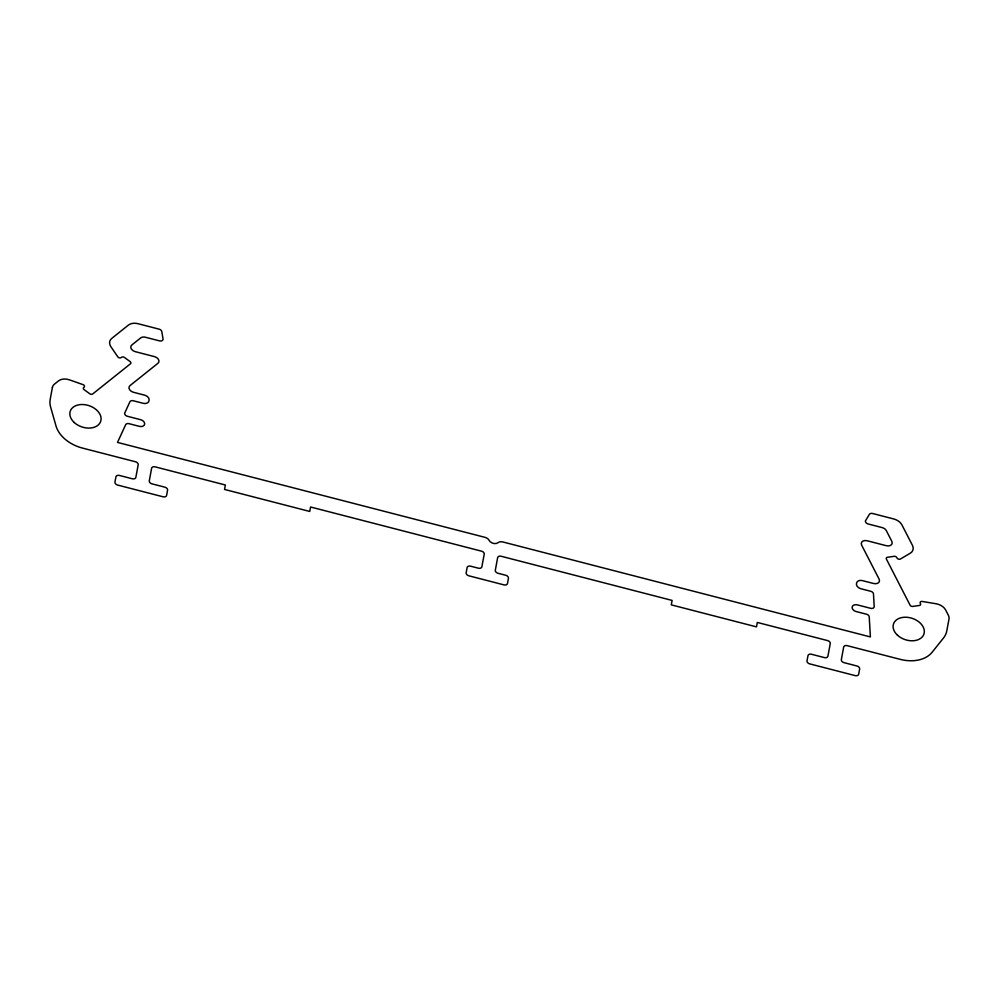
<?xml version="1.0" encoding="UTF-8"?>
<svg xmlns="http://www.w3.org/2000/svg" width="999" height="999" viewBox="0 0 999 999"><rect width="100%" height="100%" fill="white"/><g stroke="black" fill="none" stroke-linecap="round" stroke-linejoin="round"><path stroke-width="1.5" d="M52.398 387.487L50.212 399.213A32.08 22.453 18.4 0 0 50.674 407.292L56.006 425.936A32.08 22.453 18.4 0 0 82.418 448.064L135.502 461.775A3.209 2.248 18.4 0 1 138.187 464.797L135.852 477.372A3.209 2.248 18.4 0 1 132.343 478.783L119.43 475.449A3.209 2.248 18.4 0 0 115.921 476.873L114.96 482.042A3.209 2.248 18.4 0 0 117.645 485.064L163.099 496.803A3.209 2.248 18.4 0 0 166.608 495.392L167.57 490.209A3.209 2.248 18.4 0 0 164.885 487.187L151.973 483.853A3.209 2.248 18.4 0 1 149.288 480.831L151.611 468.269A3.209 2.248 18.4 0 1 155.12 466.845L225.362 484.99L224.538 489.435L309.752 511.451L310.577 507.005L481.53 551.173A3.209 2.248 18.4 0 1 484.215 554.195L481.88 566.77A3.209 2.248 18.4 0 1 478.371 568.194L470.629 566.183A3.209 2.248 18.4 0 0 467.12 567.607L466.158 572.789A3.209 2.248 18.4 0 0 468.843 575.799L503.958 584.877A3.209 2.248 18.4 0 0 507.48 583.453L508.429 578.284A3.209 2.248 18.4 0 0 505.744 575.262L498.002 573.264A3.209 2.248 18.4 0 1 495.317 570.242L497.639 557.667A3.209 2.248 18.4 0 1 501.148 556.256L672.102 600.424L671.278 604.857L756.493 626.873L757.317 622.439L827.559 640.584A3.209 2.248 18.4 0 1 830.244 643.606L827.909 656.181A3.209 2.248 18.4 0 1 824.4 657.592L811.488 654.258A3.209 2.248 18.4 0 0 807.979 655.681L807.017 660.851A3.209 2.248 18.4 0 0 809.714 663.873L855.156 675.611A3.209 2.248 18.4 0 0 858.665 674.2L859.627 669.018A3.209 2.248 18.4 0 0 856.942 665.996L844.03 662.662A3.209 2.248 18.4 0 1 841.345 659.64L843.668 647.077A3.209 2.248 18.4 0 1 847.177 645.654L900.261 659.365A32.08 22.453 18.4 0 0 932.079 652.297L943.518 637.974A32.08 22.453 18.4 0 0 946.79 630.869L948.975 619.13A10.689 7.48 18.4 0 0 948.276 615.084L945.691 610.064A10.689 7.48 18.4 0 0 936.163 603.783L922.214 601.448A2.135 1.498 18.4 0 0 920.266 603.259L920.466 603.646A2.135 1.498 18.4 0 1 919.342 605.469L912.786 606.418A2.135 1.498 18.4 0 1 910.064 605.144L886.4 559.09A2.135 1.498 18.4 0 1 887.524 557.267L894.08 556.331A2.135 1.498 18.4 0 1 896.802 557.592L897.002 557.979A2.135 1.498 18.4 0 0 900.411 559.028L910.201 553.259A10.689 7.48 18.4 0 0 912.412 545.292L901.947 524.95A10.689 7.48 18.4 0 0 893.693 518.943L872.664 513.511A3.209 2.248 18.4 0 0 869.355 514.385L865.421 520.941A3.209 2.248 18.4 0 0 868.106 523.963L882.167 527.597A5.345 3.746 18.4 0 1 886.3 530.594L891.82 541.321A5.345 3.746 18.4 0 1 886.313 545.716L867.157 540.759A5.345 3.746 18.4 0 0 861.65 545.154L879.108 579.108A5.345 3.746 18.4 0 1 873.601 583.503L862.474 580.631A5.345 3.746 18.4 0 0 856.63 582.991L856.493 583.728A5.345 3.746 18.4 0 0 860.976 588.761L870.766 591.296A3.209 2.248 18.4 0 1 873.476 593.918L874.2 606.505A3.209 2.248 18.4 0 1 870.666 608.316L857.442 604.907A4.808 3.372 18.4 0 0 852.172 607.03A4.808 3.372 18.4 0 0 856.205 611.563L866.52 614.223A3.209 2.248 18.4 0 1 869.23 616.845L870.379 636.925L502.884 541.97A5.345 3.746 18.4 0 0 498.076 542.669A5.345 3.746 18.4 0 1 489.123 540.359A5.345 3.746 18.4 0 0 485.002 537.35L117.507 442.407L125.649 424.725A3.209 2.248 18.4 0 1 129.046 423.688L139.361 426.348A4.808 3.372 18.4 0 0 144.618 424.225A4.808 3.372 18.4 0 0 140.597 419.692L127.36 416.271A3.209 2.248 18.4 0 1 124.8 412.887L129.907 401.798A3.209 2.248 18.4 0 1 133.292 400.761L143.094 403.284A5.345 3.746 18.4 0 0 148.938 400.924L149.076 400.187A5.345 3.746 18.4 0 0 144.593 395.154L133.466 392.282A5.345 3.746 18.4 0 1 130.032 385.577L157.904 363.324A5.345 3.746 18.4 0 0 154.458 356.618L135.29 351.673A5.345 3.746 18.4 0 1 131.843 344.967L140.647 337.949A5.345 3.746 18.4 0 1 145.467 337.25L159.528 340.884A3.209 2.248 18.4 0 0 163.037 338.861L161.776 331.568A3.209 2.248 18.4 0 0 159.091 329.146L138.062 323.713A10.689 7.48 18.4 0 0 128.421 325.1L111.738 338.424A10.689 7.48 18.4 0 0 110.914 346.753L117.782 356.818A2.135 1.498 18.4 0 0 121.241 357.555L121.566 357.292A2.135 1.498 18.4 0 1 124.488 357.48L130.095 361.576A2.135 1.498 18.4 0 1 130.482 363.786L92.695 393.956A2.135 1.498 18.4 0 1 89.773 393.768L84.153 389.685A2.135 1.498 18.4 0 1 83.766 387.462L84.091 387.212A2.135 1.498 18.4 0 0 82.954 384.603L69.455 379.857A10.689 7.48 18.4 0 0 58.579 380.856L54.458 384.14A10.689 7.48 18.4 0 0 52.398 387.487M897.489 635.214A16.046 11.226 18.4 0 0 923.75 634.577A16.046 11.226 18.4 0 0 904.919 617.22A16.046 11.226 18.4 0 0 897.489 635.214M74.251 422.515A16.046 11.226 18.4 0 0 100.499 421.878A16.046 11.226 18.4 0 0 81.681 404.508A16.046 11.226 18.4 0 0 74.251 422.515"/></g></svg>
